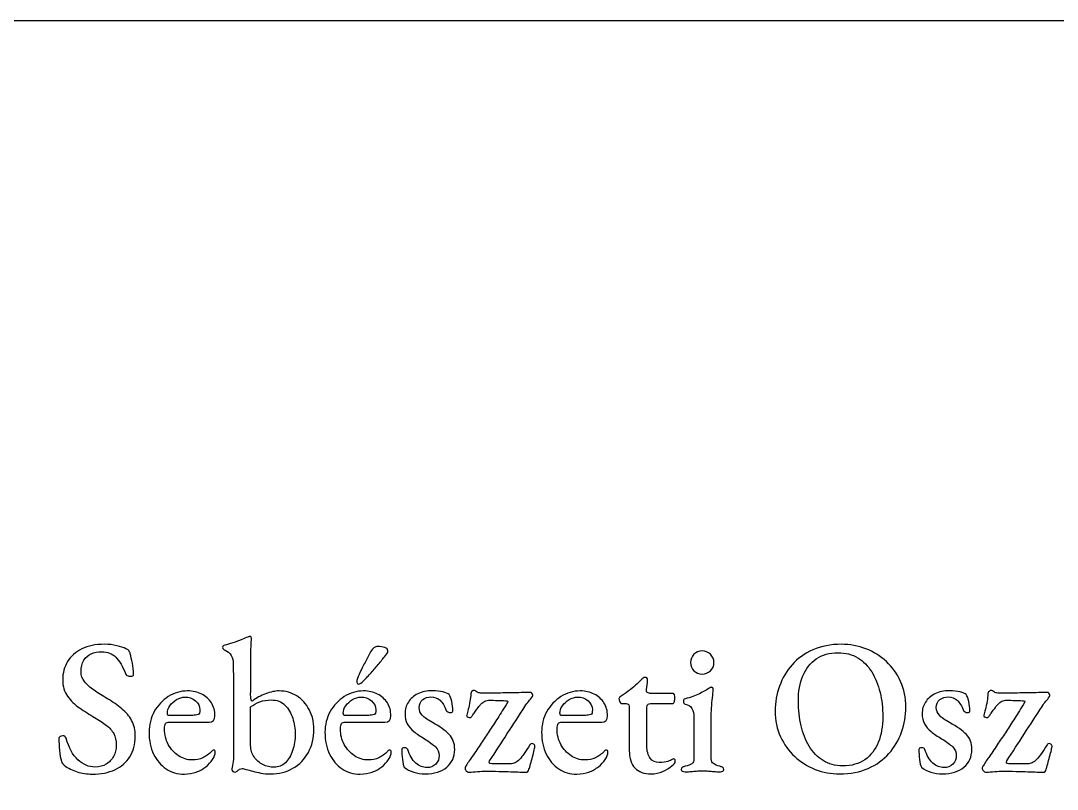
# Model space of a CAD drawing. Header units: millimetres. Extents: x 0 to 297, y 0 to 210.
# Drawn here: x 53.4 to 125.3, y 156.8 to 210 of the extents above; entities that cross this region are included whole.
import ezdxf

# ---------------------------------------------------------------- set-up
doc = ezdxf.new("R2010")
doc.units = ezdxf.units.MM
doc.layers.add('KONTUR', color=8, linetype='Continuous')
doc.layers.add('SZOVEG_0.3mm', color=5, linetype='Continuous')

msp = doc.modelspace()

# ---------------------------------------------------------------- linework, layer by layer
at = {"layer": 'KONTUR'}
msp.add_lwpolyline([(0, 0), (297, 0), (297, 210), (0, 210)], close=True, dxfattribs=at)
at = {"layer": 'SZOVEG_0.3mm'}
for points, knots in [([(58.388, 157.801), (58.017, 157.801), (57.669, 157.852), (57.342, 157.954), (57.015, 158.055), (56.715, 158.208), (56.441, 158.411), (56.406, 158.446), (56.368, 158.488), (56.329, 158.536), (56.289, 158.585), (56.26, 158.636), (56.243, 158.689), (56.181, 158.892), (56.139, 159.146), (56.117, 159.45), (56.095, 159.755), (56.079, 160.027), (56.07, 160.265), (56.07, 160.327), (56.097, 160.373), (56.15, 160.404), (56.203, 160.435), (56.265, 160.45), (56.335, 160.45), (56.397, 160.45), (56.448, 160.439), (56.488, 160.417), (56.527, 160.395), (56.556, 160.353), (56.574, 160.292), (56.759, 159.62), (57.033, 159.119), (57.395, 158.788), (57.757, 158.457), (58.15, 158.291), (58.574, 158.291), (58.874, 158.291), (59.132, 158.358), (59.349, 158.49), (59.565, 158.623), (59.735, 158.801), (59.859, 159.027), (59.982, 159.252), (60.044, 159.506), (60.044, 159.788), (60.044, 160.124), (59.987, 160.398), (59.872, 160.609), (59.757, 160.821), (59.589, 161.011), (59.369, 161.179), (59.148, 161.347), (58.874, 161.528), (58.547, 161.722), (58.194, 161.934), (57.847, 162.155), (57.508, 162.384), (57.168, 162.614), (56.887, 162.883), (56.666, 163.192), (56.446, 163.501), (56.335, 163.881), (56.335, 164.332), (56.335, 164.808), (56.448, 165.23), (56.673, 165.597), (56.898, 165.963), (57.227, 166.254), (57.66, 166.471), (58.093, 166.687), (58.614, 166.795), (59.223, 166.795), (59.541, 166.795), (59.83, 166.762), (60.09, 166.696), (60.351, 166.63), (60.561, 166.561), (60.72, 166.491), (60.799, 166.464), (60.863, 166.42), (60.912, 166.358), (60.96, 166.296), (60.998, 166.221), (61.024, 166.133), (61.068, 165.948), (61.117, 165.731), (61.17, 165.484), (61.223, 165.237), (61.249, 164.985), (61.249, 164.729), (61.249, 164.632), (61.179, 164.583), (61.038, 164.583), (60.958, 164.583), (60.883, 164.601), (60.812, 164.636), (60.742, 164.672), (60.698, 164.716), (60.68, 164.769), (60.503, 165.263), (60.285, 165.638), (60.024, 165.895), (59.764, 166.151), (59.435, 166.279), (59.037, 166.279), (58.772, 166.279), (58.532, 166.232), (58.316, 166.14), (58.099, 166.047), (57.927, 165.897), (57.799, 165.689), (57.671, 165.482), (57.607, 165.21), (57.607, 164.875), (57.607, 164.636), (57.689, 164.413), (57.852, 164.206), (58.015, 163.998), (58.236, 163.799), (58.514, 163.61), (58.792, 163.42), (59.104, 163.223), (59.448, 163.02), (59.81, 162.799), (60.137, 162.57), (60.428, 162.331), (60.72, 162.093), (60.949, 161.821), (61.117, 161.517), (61.285, 161.212), (61.369, 160.848), (61.369, 160.424), (61.369, 159.868), (61.245, 159.393), (60.998, 159), (60.751, 158.607), (60.404, 158.309), (59.958, 158.106), (59.512, 157.903), (58.989, 157.801), (58.388, 157.801)], [0, 0, 0, 0, 1, 1, 1, 2, 2, 2, 3, 3, 3, 4, 4, 4, 5, 5, 5, 6, 6, 6, 7, 7, 7, 8, 8, 8, 9, 9, 9, 10, 10, 10, 11, 11, 11, 12, 12, 12, 13, 13, 13, 14, 14, 14, 15, 15, 15, 16, 16, 16, 17, 17, 17, 18, 18, 18, 19, 19, 19, 20, 20, 20, 21, 21, 21, 22, 22, 22, 23, 23, 23, 24, 24, 24, 25, 25, 25, 26, 26, 26, 27, 27, 27, 28, 28, 28, 29, 29, 29, 30, 30, 30, 31, 31, 31, 32, 32, 32, 33, 33, 33, 34, 34, 34, 35, 35, 35, 36, 36, 36, 37, 37, 37, 38, 38, 38, 39, 39, 39, 40, 40, 40, 41, 41, 41, 42, 42, 42, 43, 43, 43, 44, 44, 44, 45, 45, 45, 46, 46, 46, 47, 47, 47, 47]), ([(70.72, 157.815), (70.499, 157.815), (70.288, 157.834), (70.084, 157.874), (69.881, 157.914), (69.691, 157.956), (69.515, 158), (69.347, 158.044), (69.197, 158.086), (69.065, 158.126), (68.932, 158.166), (68.839, 158.185), (68.786, 158.185), (68.716, 158.185), (68.652, 158.168), (68.594, 158.132), (68.537, 158.097), (68.482, 158.057), (68.429, 158.013), (68.367, 157.96), (68.318, 157.934), (68.283, 157.934), (68.23, 157.934), (68.181, 157.951), (68.137, 157.987), (68.093, 158.022), (68.071, 158.062), (68.071, 158.106), (68.071, 158.185), (68.091, 158.327), (68.131, 158.53), (68.17, 158.733), (68.19, 158.949), (68.19, 159.179), (68.181, 161.258), (68.173, 163.338), (68.164, 165.418), (68.164, 165.647), (68.115, 165.848), (68.018, 166.02), (67.921, 166.193), (67.78, 166.314), (67.594, 166.385), (67.55, 166.402), (67.51, 166.427), (67.475, 166.457), (67.44, 166.488), (67.422, 166.53), (67.422, 166.583), (67.422, 166.627), (67.437, 166.663), (67.468, 166.689), (67.499, 166.716), (67.537, 166.733), (67.581, 166.742), (67.722, 166.769), (67.903, 166.82), (68.124, 166.895), (68.345, 166.97), (68.557, 167.047), (68.76, 167.126), (68.901, 167.184), (69.042, 167.241), (69.184, 167.299), (69.246, 167.325), (69.29, 167.338), (69.316, 167.338), (69.352, 167.338), (69.378, 167.327), (69.396, 167.305), (69.413, 167.283), (69.422, 167.254), (69.422, 167.219), (69.422, 167.175), (69.416, 167.04), (69.402, 166.815), (69.389, 166.59), (69.382, 166.327), (69.382, 166.027), (69.378, 165.109), (69.374, 164.19), (69.369, 163.272), (69.369, 163.122), (69.38, 163.016), (69.402, 162.954), (69.424, 162.892), (69.453, 162.861), (69.488, 162.861), (69.762, 163.073), (70.069, 163.243), (70.409, 163.371), (70.749, 163.499), (71.06, 163.563), (71.343, 163.563), (71.793, 163.563), (72.199, 163.448), (72.561, 163.219), (72.923, 162.989), (73.213, 162.674), (73.429, 162.272), (73.645, 161.87), (73.754, 161.417), (73.754, 160.914), (73.754, 160.305), (73.626, 159.766), (73.369, 159.298), (73.113, 158.83), (72.758, 158.466), (72.303, 158.205), (71.848, 157.945), (71.321, 157.815), (70.72, 157.815)], [0, 0, 0, 0, 1, 1, 1, 2, 2, 2, 3, 3, 3, 4, 4, 4, 5, 5, 5, 6, 6, 6, 7, 7, 7, 8, 8, 8, 9, 9, 9, 10, 10, 10, 11, 11, 11, 12, 12, 12, 13, 13, 13, 14, 14, 14, 15, 15, 15, 16, 16, 16, 17, 17, 17, 18, 18, 18, 19, 19, 19, 20, 20, 20, 21, 21, 21, 22, 22, 22, 23, 23, 23, 24, 24, 24, 25, 25, 25, 26, 26, 26, 27, 27, 27, 28, 28, 28, 29, 29, 29, 30, 30, 30, 31, 31, 31, 32, 32, 32, 33, 33, 33, 34, 34, 34, 35, 35, 35, 36, 36, 36, 37, 37, 37, 37]), ([(110.206, 157.815), (109.615, 157.815), (109.052, 157.918), (108.517, 158.126), (107.983, 158.333), (107.508, 158.629), (107.093, 159.013), (106.678, 159.397), (106.349, 159.857), (106.107, 160.391), (105.864, 160.925), (105.742, 161.519), (105.742, 162.172), (105.742, 162.773), (105.842, 163.349), (106.04, 163.901), (106.239, 164.453), (106.53, 164.945), (106.915, 165.378), (107.299, 165.811), (107.778, 166.155), (108.352, 166.411), (108.926, 166.667), (109.584, 166.795), (110.325, 166.795), (110.926, 166.795), (111.493, 166.691), (112.028, 166.484), (112.562, 166.276), (113.036, 165.981), (113.451, 165.597), (113.866, 165.212), (114.195, 164.753), (114.438, 164.219), (114.681, 163.685), (114.803, 163.091), (114.803, 162.437), (114.803, 161.846), (114.703, 161.272), (114.504, 160.715), (114.306, 160.159), (114.014, 159.665), (113.63, 159.232), (113.246, 158.799), (112.767, 158.455), (112.193, 158.199), (111.619, 157.943), (110.957, 157.815), (110.206, 157.815)], [0, 0, 0, 0, 1, 1, 1, 2, 2, 2, 3, 3, 3, 4, 4, 4, 5, 5, 5, 6, 6, 6, 7, 7, 7, 8, 8, 8, 9, 9, 9, 10, 10, 10, 11, 11, 11, 12, 12, 12, 13, 13, 13, 14, 14, 14, 15, 15, 15, 16, 16, 16, 16]), ([(76.84, 164.04), (76.76, 164.04), (76.721, 164.084), (76.721, 164.173), (76.721, 164.199), (76.725, 164.234), (76.734, 164.279), (76.743, 164.323), (76.756, 164.371), (76.774, 164.424), (76.835, 164.592), (76.93, 164.804), (77.058, 165.06), (77.186, 165.316), (77.314, 165.568), (77.443, 165.815), (77.571, 166.062), (77.67, 166.248), (77.741, 166.371), (77.794, 166.46), (77.858, 166.526), (77.933, 166.57), (78.008, 166.614), (78.089, 166.636), (78.178, 166.636), (78.363, 166.636), (78.526, 166.614), (78.668, 166.57), (78.809, 166.526), (78.88, 166.451), (78.88, 166.345), (78.88, 166.292), (78.869, 166.246), (78.847, 166.206), (78.825, 166.166), (78.791, 166.115), (78.747, 166.053), (78.615, 165.886), (78.458, 165.691), (78.277, 165.471), (78.096, 165.25), (77.911, 165.034), (77.721, 164.822), (77.531, 164.61), (77.365, 164.433), (77.224, 164.292), (77.056, 164.124), (76.928, 164.04), (76.84, 164.04)], [0, 0, 0, 0, 1, 1, 1, 2, 2, 2, 3, 3, 3, 4, 4, 4, 5, 5, 5, 6, 6, 6, 7, 7, 7, 8, 8, 8, 9, 9, 9, 10, 10, 10, 11, 11, 11, 12, 12, 12, 13, 13, 13, 14, 14, 14, 15, 15, 15, 16, 16, 16, 16]), ([(100.669, 164.729), (100.448, 164.729), (100.261, 164.806), (100.106, 164.961), (99.952, 165.115), (99.874, 165.303), (99.874, 165.524), (99.874, 165.753), (99.952, 165.945), (100.106, 166.1), (100.261, 166.254), (100.448, 166.332), (100.669, 166.332), (100.899, 166.332), (101.093, 166.254), (101.252, 166.1), (101.411, 165.945), (101.49, 165.753), (101.49, 165.524), (101.49, 165.303), (101.411, 165.115), (101.252, 164.961), (101.093, 164.806), (100.899, 164.729), (100.669, 164.729)], [0, 0, 0, 0, 1, 1, 1, 2, 2, 2, 3, 3, 3, 4, 4, 4, 5, 5, 5, 6, 6, 6, 7, 7, 7, 8, 8, 8, 8]), ([(110.418, 158.371), (111.036, 158.371), (111.551, 158.514), (111.961, 158.801), (112.372, 159.088), (112.681, 159.488), (112.888, 160), (113.096, 160.512), (113.2, 161.104), (113.2, 161.775), (113.2, 162.367), (113.136, 162.927), (113.008, 163.457), (112.88, 163.987), (112.688, 164.462), (112.431, 164.881), (112.175, 165.301), (111.853, 165.627), (111.465, 165.861), (111.076, 166.095), (110.621, 166.212), (110.1, 166.212), (109.5, 166.212), (108.994, 166.071), (108.584, 165.789), (108.173, 165.506), (107.864, 165.113), (107.656, 164.61), (107.449, 164.106), (107.345, 163.519), (107.345, 162.848), (107.345, 162.248), (107.407, 161.682), (107.531, 161.153), (107.654, 160.623), (107.844, 160.148), (108.1, 159.729), (108.356, 159.309), (108.676, 158.978), (109.06, 158.735), (109.445, 158.492), (109.897, 158.371), (110.418, 158.371)], [0, 0, 0, 0, 1, 1, 1, 2, 2, 2, 3, 3, 3, 4, 4, 4, 5, 5, 5, 6, 6, 6, 7, 7, 7, 8, 8, 8, 9, 9, 9, 10, 10, 10, 11, 11, 11, 12, 12, 12, 13, 13, 13, 14, 14, 14, 14]), ([(97.133, 157.815), (96.647, 157.815), (96.274, 157.951), (96.013, 158.225), (95.753, 158.499), (95.622, 158.901), (95.622, 159.431), (95.622, 160.455), (95.622, 161.479), (95.622, 162.504), (95.622, 162.574), (95.594, 162.625), (95.536, 162.656), (95.479, 162.687), (95.366, 162.702), (95.199, 162.702), (95.163, 162.702), (95.128, 162.702), (95.093, 162.702), (95.04, 162.702), (94.996, 162.74), (94.96, 162.815), (94.925, 162.89), (94.907, 162.963), (94.907, 163.033), (94.907, 163.051), (94.918, 163.075), (94.94, 163.106), (94.962, 163.137), (94.982, 163.157), (95, 163.166), (95.185, 163.281), (95.369, 163.407), (95.55, 163.543), (95.731, 163.68), (95.898, 163.819), (96.053, 163.961), (96.208, 164.102), (96.338, 164.226), (96.444, 164.332), (96.497, 164.376), (96.541, 164.415), (96.576, 164.451), (96.612, 164.486), (96.656, 164.504), (96.709, 164.504), (96.762, 164.504), (96.808, 164.49), (96.848, 164.464), (96.887, 164.437), (96.903, 164.385), (96.894, 164.305), (96.868, 164.089), (96.841, 163.872), (96.815, 163.656), (96.806, 163.55), (96.83, 163.479), (96.887, 163.444), (96.945, 163.409), (97.027, 163.391), (97.133, 163.391), (97.645, 163.391), (98.157, 163.391), (98.669, 163.391), (98.696, 163.391), (98.722, 163.36), (98.749, 163.298), (98.775, 163.237), (98.788, 163.175), (98.788, 163.113), (98.788, 163.016), (98.775, 162.923), (98.749, 162.835), (98.722, 162.746), (98.691, 162.702), (98.656, 162.702), (98.228, 162.702), (97.799, 162.702), (97.371, 162.702), (97.15, 162.702), (97.007, 162.68), (96.94, 162.636), (96.874, 162.592), (96.841, 162.49), (96.841, 162.331), (96.841, 161.475), (96.841, 160.618), (96.841, 159.762), (96.841, 159.391), (96.916, 159.106), (97.066, 158.907), (97.216, 158.709), (97.428, 158.609), (97.702, 158.609), (97.958, 158.609), (98.152, 158.631), (98.285, 158.676), (98.417, 158.72), (98.537, 158.773), (98.643, 158.834), (98.669, 158.852), (98.691, 158.861), (98.709, 158.861), (98.753, 158.861), (98.782, 158.839), (98.795, 158.795), (98.808, 158.751), (98.815, 158.702), (98.815, 158.649), (98.815, 158.596), (98.735, 158.503), (98.576, 158.371), (98.417, 158.238), (98.21, 158.113), (97.954, 157.993), (97.698, 157.874), (97.424, 157.815), (97.133, 157.815)], [0, 0, 0, 0, 1, 1, 1, 2, 2, 2, 3, 3, 3, 4, 4, 4, 5, 5, 5, 6, 6, 6, 7, 7, 7, 8, 8, 8, 9, 9, 9, 10, 10, 10, 11, 11, 11, 12, 12, 12, 13, 13, 13, 14, 14, 14, 15, 15, 15, 16, 16, 16, 17, 17, 17, 18, 18, 18, 19, 19, 19, 20, 20, 20, 21, 21, 21, 22, 22, 22, 23, 23, 23, 24, 24, 24, 25, 25, 25, 26, 26, 26, 27, 27, 27, 28, 28, 28, 29, 29, 29, 30, 30, 30, 31, 31, 31, 32, 32, 32, 33, 33, 33, 34, 34, 34, 35, 35, 35, 36, 36, 36, 37, 37, 37, 38, 38, 38, 39, 39, 39, 39]), ([(64.773, 157.801), (64.296, 157.801), (63.874, 157.923), (63.508, 158.166), (63.141, 158.408), (62.852, 158.748), (62.64, 159.186), (62.428, 159.623), (62.322, 160.128), (62.322, 160.702), (62.322, 161.223), (62.444, 161.7), (62.687, 162.133), (62.929, 162.565), (63.254, 162.912), (63.66, 163.173), (64.066, 163.433), (64.512, 163.563), (64.998, 163.563), (65.36, 163.563), (65.685, 163.49), (65.972, 163.345), (66.259, 163.199), (66.484, 162.996), (66.647, 162.735), (66.811, 162.475), (66.892, 162.177), (66.892, 161.841), (66.892, 161.55), (66.755, 161.404), (66.482, 161.404), (65.568, 161.404), (64.654, 161.404), (63.74, 161.404), (63.616, 161.404), (63.528, 161.369), (63.475, 161.298), (63.422, 161.228), (63.395, 161.1), (63.395, 160.914), (63.395, 160.526), (63.484, 160.17), (63.66, 159.848), (63.837, 159.525), (64.071, 159.267), (64.362, 159.073), (64.654, 158.879), (64.976, 158.782), (65.329, 158.782), (65.594, 158.782), (65.835, 158.832), (66.051, 158.934), (66.267, 159.035), (66.468, 159.179), (66.654, 159.364), (66.68, 159.4), (66.705, 159.426), (66.727, 159.444), (66.749, 159.461), (66.773, 159.47), (66.799, 159.47), (66.879, 159.47), (66.919, 159.422), (66.919, 159.325), (66.919, 159.183), (66.857, 159.016), (66.733, 158.821), (66.61, 158.636), (66.453, 158.466), (66.263, 158.311), (66.073, 158.157), (65.852, 158.033), (65.601, 157.94), (65.349, 157.848), (65.073, 157.801), (64.773, 157.801)], [0, 0, 0, 0, 1, 1, 1, 2, 2, 2, 3, 3, 3, 4, 4, 4, 5, 5, 5, 6, 6, 6, 7, 7, 7, 8, 8, 8, 9, 9, 9, 10, 10, 10, 11, 11, 11, 12, 12, 12, 13, 13, 13, 14, 14, 14, 15, 15, 15, 16, 16, 16, 17, 17, 17, 18, 18, 18, 19, 19, 19, 20, 20, 20, 21, 21, 21, 22, 22, 22, 23, 23, 23, 24, 24, 24, 25, 25, 25, 25]), ([(76.972, 157.801), (76.495, 157.801), (76.074, 157.923), (75.707, 158.166), (75.341, 158.408), (75.052, 158.748), (74.84, 159.186), (74.628, 159.623), (74.522, 160.128), (74.522, 160.702), (74.522, 161.223), (74.643, 161.7), (74.886, 162.133), (75.129, 162.565), (75.453, 162.912), (75.86, 163.173), (76.266, 163.433), (76.712, 163.563), (77.197, 163.563), (77.56, 163.563), (77.884, 163.49), (78.171, 163.345), (78.458, 163.199), (78.683, 162.996), (78.847, 162.735), (79.01, 162.475), (79.092, 162.177), (79.092, 161.841), (79.092, 161.55), (78.955, 161.404), (78.681, 161.404), (77.767, 161.404), (76.853, 161.404), (75.939, 161.404), (75.816, 161.404), (75.727, 161.369), (75.674, 161.298), (75.621, 161.228), (75.595, 161.1), (75.595, 160.914), (75.595, 160.526), (75.683, 160.17), (75.86, 159.848), (76.036, 159.525), (76.27, 159.267), (76.562, 159.073), (76.853, 158.879), (77.175, 158.782), (77.529, 158.782), (77.794, 158.782), (78.034, 158.832), (78.251, 158.934), (78.467, 159.035), (78.668, 159.179), (78.853, 159.364), (78.88, 159.4), (78.904, 159.426), (78.926, 159.444), (78.948, 159.461), (78.972, 159.47), (78.999, 159.47), (79.078, 159.47), (79.118, 159.422), (79.118, 159.325), (79.118, 159.183), (79.056, 159.016), (78.933, 158.821), (78.809, 158.636), (78.652, 158.466), (78.462, 158.311), (78.273, 158.157), (78.052, 158.033), (77.8, 157.94), (77.549, 157.848), (77.273, 157.801), (76.972, 157.801)], [0, 0, 0, 0, 1, 1, 1, 2, 2, 2, 3, 3, 3, 4, 4, 4, 5, 5, 5, 6, 6, 6, 7, 7, 7, 8, 8, 8, 9, 9, 9, 10, 10, 10, 11, 11, 11, 12, 12, 12, 13, 13, 13, 14, 14, 14, 15, 15, 15, 16, 16, 16, 17, 17, 17, 18, 18, 18, 19, 19, 19, 20, 20, 20, 21, 21, 21, 22, 22, 22, 23, 23, 23, 24, 24, 24, 25, 25, 25, 25]), ([(81.476, 157.815), (81.193, 157.815), (80.926, 157.854), (80.675, 157.934), (80.423, 158.013), (80.204, 158.128), (80.019, 158.278), (79.957, 158.393), (79.913, 158.574), (79.886, 158.821), (79.86, 159.069), (79.847, 159.294), (79.847, 159.497), (79.847, 159.585), (79.913, 159.629), (80.045, 159.629), (80.098, 159.629), (80.145, 159.618), (80.184, 159.596), (80.224, 159.574), (80.248, 159.545), (80.257, 159.51), (80.39, 159.095), (80.575, 158.782), (80.814, 158.57), (81.052, 158.358), (81.313, 158.252), (81.595, 158.252), (81.842, 158.252), (82.045, 158.333), (82.204, 158.497), (82.363, 158.66), (82.443, 158.857), (82.443, 159.086), (82.443, 159.325), (82.359, 159.525), (82.191, 159.689), (82.023, 159.852), (81.767, 160.04), (81.423, 160.252), (81.14, 160.42), (80.898, 160.585), (80.694, 160.749), (80.491, 160.912), (80.337, 161.093), (80.231, 161.292), (80.125, 161.49), (80.072, 161.718), (80.072, 161.974), (80.072, 162.283), (80.149, 162.557), (80.304, 162.795), (80.458, 163.033), (80.677, 163.223), (80.959, 163.365), (81.242, 163.506), (81.582, 163.577), (81.979, 163.577), (82.262, 163.577), (82.502, 163.548), (82.701, 163.49), (82.9, 163.433), (83.043, 163.373), (83.132, 163.312), (83.202, 163.214), (83.262, 163.056), (83.31, 162.835), (83.359, 162.614), (83.383, 162.393), (83.383, 162.172), (83.383, 162.102), (83.326, 162.066), (83.211, 162.066), (83.158, 162.066), (83.103, 162.08), (83.046, 162.106), (82.988, 162.133), (82.951, 162.168), (82.933, 162.212), (82.818, 162.521), (82.675, 162.755), (82.502, 162.914), (82.33, 163.073), (82.121, 163.153), (81.873, 163.153), (81.661, 163.153), (81.471, 163.089), (81.304, 162.961), (81.136, 162.833), (81.052, 162.649), (81.052, 162.411), (81.052, 162.208), (81.125, 162.029), (81.271, 161.874), (81.416, 161.72), (81.648, 161.554), (81.966, 161.378), (82.496, 161.086), (82.887, 160.81), (83.138, 160.55), (83.39, 160.289), (83.516, 159.943), (83.516, 159.51), (83.516, 158.998), (83.333, 158.587), (82.966, 158.278), (82.6, 157.969), (82.103, 157.815), (81.476, 157.815)], [0, 0, 0, 0, 1, 1, 1, 2, 2, 2, 3, 3, 3, 4, 4, 4, 5, 5, 5, 6, 6, 6, 7, 7, 7, 8, 8, 8, 9, 9, 9, 10, 10, 10, 11, 11, 11, 12, 12, 12, 13, 13, 13, 14, 14, 14, 15, 15, 15, 16, 16, 16, 17, 17, 17, 18, 18, 18, 19, 19, 19, 20, 20, 20, 21, 21, 21, 22, 22, 22, 23, 23, 23, 24, 24, 24, 25, 25, 25, 26, 26, 26, 27, 27, 27, 28, 28, 28, 29, 29, 29, 30, 30, 30, 31, 31, 31, 32, 32, 32, 33, 33, 33, 34, 34, 34, 35, 35, 35, 36, 36, 36, 36]), ([(84.456, 157.934), (84.421, 157.934), (84.375, 157.967), (84.317, 158.033), (84.26, 158.099), (84.231, 158.159), (84.231, 158.212), (84.231, 158.247), (84.26, 158.311), (84.317, 158.404), (84.375, 158.497), (84.443, 158.603), (84.522, 158.722), (84.602, 158.841), (84.673, 158.94), (84.734, 159.02), (84.955, 159.347), (85.16, 159.651), (85.35, 159.934), (85.54, 160.216), (85.728, 160.497), (85.913, 160.775), (86.099, 161.053), (86.293, 161.353), (86.496, 161.676), (86.699, 161.998), (86.924, 162.358), (87.172, 162.755), (87.189, 162.782), (87.198, 162.81), (87.198, 162.841), (87.198, 162.872), (87.145, 162.888), (87.039, 162.888), (86.673, 162.901), (86.306, 162.914), (85.94, 162.927), (85.816, 162.927), (85.704, 162.901), (85.602, 162.848), (85.5, 162.795), (85.419, 162.738), (85.357, 162.676), (85.304, 162.623), (85.249, 162.557), (85.191, 162.477), (85.134, 162.398), (85.072, 162.314), (85.006, 162.225), (84.94, 162.137), (84.878, 162.051), (84.82, 161.967), (84.763, 161.883), (84.717, 161.815), (84.681, 161.762), (84.628, 161.709), (84.553, 161.7), (84.456, 161.735), (84.394, 161.762), (84.359, 161.793), (84.35, 161.828), (84.341, 161.846), (84.341, 161.868), (84.35, 161.894), (84.377, 161.983), (84.412, 162.115), (84.456, 162.292), (84.5, 162.468), (84.54, 162.654), (84.575, 162.848), (84.611, 163.042), (84.628, 163.206), (84.628, 163.338), (84.628, 163.418), (84.657, 163.482), (84.715, 163.53), (84.772, 163.579), (84.818, 163.603), (84.854, 163.603), (84.907, 163.603), (84.982, 163.563), (85.079, 163.484), (85.123, 163.448), (85.202, 163.426), (85.317, 163.418), (85.432, 163.409), (85.551, 163.404), (85.675, 163.404), (85.772, 163.404), (85.867, 163.407), (85.96, 163.411), (86.052, 163.415), (86.13, 163.418), (86.191, 163.418), (86.633, 163.418), (87.068, 163.422), (87.496, 163.431), (87.924, 163.44), (88.346, 163.448), (88.761, 163.457), (88.805, 163.457), (88.841, 163.44), (88.867, 163.404), (88.894, 163.369), (88.913, 163.329), (88.927, 163.285), (88.94, 163.241), (88.933, 163.206), (88.907, 163.179), (88.819, 163.056), (88.732, 162.945), (88.649, 162.848), (88.565, 162.751), (88.479, 162.632), (88.39, 162.49), (87.573, 161.232), (86.757, 159.974), (85.94, 158.715), (85.904, 158.653), (85.9, 158.605), (85.927, 158.57), (85.953, 158.534), (86.006, 158.517), (86.085, 158.517), (86.518, 158.517), (86.951, 158.517), (87.384, 158.517), (87.49, 158.517), (87.595, 158.541), (87.701, 158.589), (87.807, 158.638), (87.909, 158.715), (88.006, 158.821), (88.121, 158.936), (88.234, 159.075), (88.344, 159.238), (88.454, 159.402), (88.585, 159.598), (88.735, 159.828), (88.779, 159.907), (88.847, 159.932), (88.94, 159.901), (89.033, 159.87), (89.079, 159.815), (89.079, 159.735), (89.079, 159.7), (89.064, 159.614), (89.033, 159.477), (89.002, 159.34), (88.962, 159.183), (88.913, 159.007), (88.865, 158.83), (88.821, 158.662), (88.781, 158.503), (88.741, 158.344), (88.704, 158.221), (88.668, 158.132), (88.642, 158), (88.567, 157.934), (88.443, 157.934), (88.24, 157.934), (87.896, 157.945), (87.41, 157.967), (86.924, 157.989), (86.306, 158), (85.556, 158), (85.361, 158), (85.158, 157.989), (84.946, 157.967), (84.734, 157.945), (84.571, 157.934), (84.456, 157.934)], [0, 0, 0, 0, 1, 1, 1, 2, 2, 2, 3, 3, 3, 4, 4, 4, 5, 5, 5, 6, 6, 6, 7, 7, 7, 8, 8, 8, 9, 9, 9, 10, 10, 10, 11, 11, 11, 12, 12, 12, 13, 13, 13, 14, 14, 14, 15, 15, 15, 16, 16, 16, 17, 17, 17, 18, 18, 18, 19, 19, 19, 20, 20, 20, 21, 21, 21, 22, 22, 22, 23, 23, 23, 24, 24, 24, 25, 25, 25, 26, 26, 26, 27, 27, 27, 28, 28, 28, 29, 29, 29, 30, 30, 30, 31, 31, 31, 32, 32, 32, 33, 33, 33, 34, 34, 34, 35, 35, 35, 36, 36, 36, 37, 37, 37, 38, 38, 38, 39, 39, 39, 40, 40, 40, 41, 41, 41, 42, 42, 42, 43, 43, 43, 44, 44, 44, 45, 45, 45, 46, 46, 46, 47, 47, 47, 48, 48, 48, 49, 49, 49, 50, 50, 50, 51, 51, 51, 52, 52, 52, 53, 53, 53, 54, 54, 54, 55, 55, 55, 56, 56, 56, 57, 57, 57, 57]), ([(91.993, 157.801), (91.516, 157.801), (91.095, 157.923), (90.728, 158.166), (90.362, 158.408), (90.072, 158.748), (89.861, 159.186), (89.649, 159.623), (89.543, 160.128), (89.543, 160.702), (89.543, 161.223), (89.664, 161.7), (89.907, 162.133), (90.15, 162.565), (90.474, 162.912), (90.88, 163.173), (91.287, 163.433), (91.733, 163.563), (92.218, 163.563), (92.58, 163.563), (92.905, 163.49), (93.192, 163.345), (93.479, 163.199), (93.704, 162.996), (93.867, 162.735), (94.031, 162.475), (94.112, 162.177), (94.112, 161.841), (94.112, 161.55), (93.976, 161.404), (93.702, 161.404), (92.788, 161.404), (91.874, 161.404), (90.96, 161.404), (90.836, 161.404), (90.748, 161.369), (90.695, 161.298), (90.642, 161.228), (90.616, 161.1), (90.616, 160.914), (90.616, 160.526), (90.704, 160.17), (90.88, 159.848), (91.057, 159.525), (91.291, 159.267), (91.583, 159.073), (91.874, 158.879), (92.196, 158.782), (92.549, 158.782), (92.814, 158.782), (93.055, 158.832), (93.271, 158.934), (93.488, 159.035), (93.689, 159.179), (93.874, 159.364), (93.901, 159.4), (93.925, 159.426), (93.947, 159.444), (93.969, 159.461), (93.993, 159.47), (94.02, 159.47), (94.099, 159.47), (94.139, 159.422), (94.139, 159.325), (94.139, 159.183), (94.077, 159.016), (93.954, 158.821), (93.83, 158.636), (93.673, 158.466), (93.483, 158.311), (93.293, 158.157), (93.073, 158.033), (92.821, 157.94), (92.569, 157.848), (92.293, 157.801), (91.993, 157.801)], [0, 0, 0, 0, 1, 1, 1, 2, 2, 2, 3, 3, 3, 4, 4, 4, 5, 5, 5, 6, 6, 6, 7, 7, 7, 8, 8, 8, 9, 9, 9, 10, 10, 10, 11, 11, 11, 12, 12, 12, 13, 13, 13, 14, 14, 14, 15, 15, 15, 16, 16, 16, 17, 17, 17, 18, 18, 18, 19, 19, 19, 20, 20, 20, 21, 21, 21, 22, 22, 22, 23, 23, 23, 24, 24, 24, 25, 25, 25, 25]), ([(99.477, 157.96), (99.406, 157.96), (99.347, 157.974), (99.298, 158), (99.25, 158.026), (99.225, 158.066), (99.225, 158.119), (99.225, 158.19), (99.254, 158.241), (99.311, 158.272), (99.369, 158.302), (99.433, 158.327), (99.504, 158.344), (99.707, 158.397), (99.857, 158.455), (99.954, 158.517), (100.051, 158.578), (100.1, 158.689), (100.1, 158.848), (100.1, 159.801), (100.1, 160.755), (100.1, 161.709), (100.1, 161.974), (100.055, 162.188), (99.967, 162.351), (99.879, 162.515), (99.724, 162.614), (99.504, 162.649), (99.459, 162.658), (99.426, 162.678), (99.404, 162.709), (99.382, 162.74), (99.371, 162.786), (99.371, 162.848), (99.371, 162.954), (99.411, 163.011), (99.49, 163.02), (99.879, 163.108), (100.212, 163.225), (100.49, 163.371), (100.769, 163.517), (100.978, 163.634), (101.12, 163.722), (101.217, 163.784), (101.287, 163.815), (101.331, 163.815), (101.402, 163.815), (101.437, 163.78), (101.437, 163.709), (101.437, 163.612), (101.426, 163.457), (101.404, 163.245), (101.382, 163.033), (101.36, 162.804), (101.338, 162.557), (101.316, 162.309), (101.305, 162.08), (101.305, 161.868), (101.305, 160.861), (101.305, 159.854), (101.305, 158.848), (101.305, 158.706), (101.354, 158.6), (101.451, 158.53), (101.548, 158.459), (101.698, 158.397), (101.901, 158.344), (101.972, 158.327), (102.036, 158.302), (102.093, 158.272), (102.15, 158.241), (102.179, 158.19), (102.179, 158.119), (102.179, 158.013), (102.1, 157.96), (101.941, 157.96), (101.773, 157.96), (101.623, 157.967), (101.49, 157.98), (101.358, 157.993), (101.232, 158.004), (101.113, 158.013), (100.994, 158.022), (100.855, 158.026), (100.696, 158.026), (100.546, 158.026), (100.409, 158.022), (100.285, 158.013), (100.161, 158.004), (100.04, 157.993), (99.921, 157.98), (99.802, 157.967), (99.654, 157.96), (99.477, 157.96)], [0, 0, 0, 0, 1, 1, 1, 2, 2, 2, 3, 3, 3, 4, 4, 4, 5, 5, 5, 6, 6, 6, 7, 7, 7, 8, 8, 8, 9, 9, 9, 10, 10, 10, 11, 11, 11, 12, 12, 12, 13, 13, 13, 14, 14, 14, 15, 15, 15, 16, 16, 16, 17, 17, 17, 18, 18, 18, 19, 19, 19, 20, 20, 20, 21, 21, 21, 22, 22, 22, 23, 23, 23, 24, 24, 24, 25, 25, 25, 26, 26, 26, 27, 27, 27, 28, 28, 28, 29, 29, 29, 30, 30, 30, 31, 31, 31, 31]), ([(117.332, 157.815), (117.05, 157.815), (116.783, 157.854), (116.531, 157.934), (116.279, 158.013), (116.061, 158.128), (115.875, 158.278), (115.814, 158.393), (115.769, 158.574), (115.743, 158.821), (115.716, 159.069), (115.703, 159.294), (115.703, 159.497), (115.703, 159.585), (115.769, 159.629), (115.902, 159.629), (115.955, 159.629), (116.001, 159.618), (116.041, 159.596), (116.081, 159.574), (116.105, 159.545), (116.114, 159.51), (116.246, 159.095), (116.432, 158.782), (116.67, 158.57), (116.909, 158.358), (117.169, 158.252), (117.452, 158.252), (117.699, 158.252), (117.902, 158.333), (118.061, 158.497), (118.22, 158.66), (118.299, 158.857), (118.299, 159.086), (118.299, 159.325), (118.216, 159.525), (118.048, 159.689), (117.88, 159.852), (117.624, 160.04), (117.279, 160.252), (116.997, 160.42), (116.754, 160.585), (116.551, 160.749), (116.348, 160.912), (116.193, 161.093), (116.087, 161.292), (115.981, 161.49), (115.928, 161.718), (115.928, 161.974), (115.928, 162.283), (116.006, 162.557), (116.16, 162.795), (116.315, 163.033), (116.533, 163.223), (116.816, 163.365), (117.098, 163.506), (117.438, 163.577), (117.836, 163.577), (118.118, 163.577), (118.359, 163.548), (118.558, 163.49), (118.756, 163.433), (118.9, 163.373), (118.988, 163.312), (119.059, 163.214), (119.118, 163.056), (119.167, 162.835), (119.216, 162.614), (119.24, 162.393), (119.24, 162.172), (119.24, 162.102), (119.182, 162.066), (119.068, 162.066), (119.015, 162.066), (118.96, 162.08), (118.902, 162.106), (118.845, 162.133), (118.807, 162.168), (118.79, 162.212), (118.675, 162.521), (118.531, 162.755), (118.359, 162.914), (118.187, 163.073), (117.977, 163.153), (117.73, 163.153), (117.518, 163.153), (117.328, 163.089), (117.16, 162.961), (116.992, 162.833), (116.909, 162.649), (116.909, 162.411), (116.909, 162.208), (116.981, 162.029), (117.127, 161.874), (117.273, 161.72), (117.505, 161.554), (117.823, 161.378), (118.352, 161.086), (118.743, 160.81), (118.995, 160.55), (119.246, 160.289), (119.372, 159.943), (119.372, 159.51), (119.372, 158.998), (119.189, 158.587), (118.823, 158.278), (118.456, 157.969), (117.959, 157.815), (117.332, 157.815)], [0, 0, 0, 0, 1, 1, 1, 2, 2, 2, 3, 3, 3, 4, 4, 4, 5, 5, 5, 6, 6, 6, 7, 7, 7, 8, 8, 8, 9, 9, 9, 10, 10, 10, 11, 11, 11, 12, 12, 12, 13, 13, 13, 14, 14, 14, 15, 15, 15, 16, 16, 16, 17, 17, 17, 18, 18, 18, 19, 19, 19, 20, 20, 20, 21, 21, 21, 22, 22, 22, 23, 23, 23, 24, 24, 24, 25, 25, 25, 26, 26, 26, 27, 27, 27, 28, 28, 28, 29, 29, 29, 30, 30, 30, 31, 31, 31, 32, 32, 32, 33, 33, 33, 34, 34, 34, 35, 35, 35, 36, 36, 36, 36]), ([(120.313, 157.934), (120.277, 157.934), (120.231, 157.967), (120.174, 158.033), (120.116, 158.099), (120.088, 158.159), (120.088, 158.212), (120.088, 158.247), (120.116, 158.311), (120.174, 158.404), (120.231, 158.497), (120.3, 158.603), (120.379, 158.722), (120.458, 158.841), (120.529, 158.94), (120.591, 159.02), (120.812, 159.347), (121.017, 159.651), (121.207, 159.934), (121.397, 160.216), (121.584, 160.497), (121.77, 160.775), (121.955, 161.053), (122.15, 161.353), (122.353, 161.676), (122.556, 161.998), (122.781, 162.358), (123.028, 162.755), (123.046, 162.782), (123.055, 162.81), (123.055, 162.841), (123.055, 162.872), (123.002, 162.888), (122.896, 162.888), (122.529, 162.901), (122.163, 162.914), (121.796, 162.927), (121.673, 162.927), (121.56, 162.901), (121.459, 162.848), (121.357, 162.795), (121.275, 162.738), (121.214, 162.676), (121.161, 162.623), (121.105, 162.557), (121.048, 162.477), (120.991, 162.398), (120.929, 162.314), (120.862, 162.225), (120.796, 162.137), (120.734, 162.051), (120.677, 161.967), (120.62, 161.883), (120.573, 161.815), (120.538, 161.762), (120.485, 161.709), (120.41, 161.7), (120.313, 161.735), (120.251, 161.762), (120.216, 161.793), (120.207, 161.828), (120.198, 161.846), (120.198, 161.868), (120.207, 161.894), (120.233, 161.983), (120.269, 162.115), (120.313, 162.292), (120.357, 162.468), (120.397, 162.654), (120.432, 162.848), (120.467, 163.042), (120.485, 163.206), (120.485, 163.338), (120.485, 163.418), (120.514, 163.482), (120.571, 163.53), (120.628, 163.579), (120.675, 163.603), (120.71, 163.603), (120.763, 163.603), (120.838, 163.563), (120.935, 163.484), (120.98, 163.448), (121.059, 163.426), (121.174, 163.418), (121.289, 163.409), (121.408, 163.404), (121.531, 163.404), (121.629, 163.404), (121.723, 163.407), (121.816, 163.411), (121.909, 163.415), (121.986, 163.418), (122.048, 163.418), (122.49, 163.418), (122.924, 163.422), (123.353, 163.431), (123.781, 163.44), (124.203, 163.448), (124.618, 163.457), (124.662, 163.457), (124.697, 163.44), (124.724, 163.404), (124.75, 163.369), (124.77, 163.329), (124.783, 163.285), (124.797, 163.241), (124.79, 163.206), (124.763, 163.179), (124.675, 163.056), (124.589, 162.945), (124.505, 162.848), (124.421, 162.751), (124.335, 162.632), (124.247, 162.49), (123.43, 161.232), (122.613, 159.974), (121.796, 158.715), (121.761, 158.653), (121.757, 158.605), (121.783, 158.57), (121.81, 158.534), (121.863, 158.517), (121.942, 158.517), (122.375, 158.517), (122.807, 158.517), (123.24, 158.517), (123.346, 158.517), (123.452, 158.541), (123.558, 158.589), (123.664, 158.638), (123.766, 158.715), (123.863, 158.821), (123.977, 158.936), (124.09, 159.075), (124.2, 159.238), (124.311, 159.402), (124.441, 159.598), (124.591, 159.828), (124.635, 159.907), (124.704, 159.932), (124.797, 159.901), (124.889, 159.87), (124.936, 159.815), (124.936, 159.735), (124.936, 159.7), (124.92, 159.614), (124.889, 159.477), (124.858, 159.34), (124.819, 159.183), (124.77, 159.007), (124.721, 158.83), (124.677, 158.662), (124.638, 158.503), (124.598, 158.344), (124.56, 158.221), (124.525, 158.132), (124.498, 158), (124.423, 157.934), (124.3, 157.934), (124.097, 157.934), (123.752, 157.945), (123.267, 157.967), (122.781, 157.989), (122.163, 158), (121.412, 158), (121.218, 158), (121.015, 157.989), (120.803, 157.967), (120.591, 157.945), (120.428, 157.934), (120.313, 157.934)], [0, 0, 0, 0, 1, 1, 1, 2, 2, 2, 3, 3, 3, 4, 4, 4, 5, 5, 5, 6, 6, 6, 7, 7, 7, 8, 8, 8, 9, 9, 9, 10, 10, 10, 11, 11, 11, 12, 12, 12, 13, 13, 13, 14, 14, 14, 15, 15, 15, 16, 16, 16, 17, 17, 17, 18, 18, 18, 19, 19, 19, 20, 20, 20, 21, 21, 21, 22, 22, 22, 23, 23, 23, 24, 24, 24, 25, 25, 25, 26, 26, 26, 27, 27, 27, 28, 28, 28, 29, 29, 29, 30, 30, 30, 31, 31, 31, 32, 32, 32, 33, 33, 33, 34, 34, 34, 35, 35, 35, 36, 36, 36, 37, 37, 37, 38, 38, 38, 39, 39, 39, 40, 40, 40, 41, 41, 41, 42, 42, 42, 43, 43, 43, 44, 44, 44, 45, 45, 45, 46, 46, 46, 47, 47, 47, 48, 48, 48, 49, 49, 49, 50, 50, 50, 51, 51, 51, 52, 52, 52, 53, 53, 53, 54, 54, 54, 55, 55, 55, 56, 56, 56, 57, 57, 57, 57]), ([(63.753, 161.855), (64.106, 161.855), (64.459, 161.855), (64.813, 161.855), (65.042, 161.855), (65.223, 161.859), (65.356, 161.868), (65.488, 161.877), (65.612, 161.894), (65.727, 161.921), (65.771, 161.938), (65.802, 161.976), (65.819, 162.033), (65.837, 162.091), (65.846, 162.164), (65.846, 162.252), (65.846, 162.499), (65.744, 162.709), (65.541, 162.881), (65.338, 163.053), (65.095, 163.139), (64.813, 163.139), (64.618, 163.139), (64.426, 163.082), (64.236, 162.967), (64.047, 162.852), (63.89, 162.709), (63.766, 162.537), (63.643, 162.365), (63.585, 162.19), (63.594, 162.013), (63.594, 161.908), (63.647, 161.855), (63.753, 161.855)], [0, 0, 0, 0, 1, 1, 1, 2, 2, 2, 3, 3, 3, 4, 4, 4, 5, 5, 5, 6, 6, 6, 7, 7, 7, 8, 8, 8, 9, 9, 9, 10, 10, 10, 11, 11, 11, 11]), ([(70.998, 158.278), (71.299, 158.278), (71.557, 158.382), (71.773, 158.589), (71.99, 158.797), (72.157, 159.077), (72.277, 159.431), (72.396, 159.784), (72.455, 160.172), (72.455, 160.596), (72.455, 160.949), (72.398, 161.307), (72.283, 161.669), (72.168, 162.031), (71.987, 162.334), (71.74, 162.576), (71.493, 162.819), (71.179, 162.941), (70.8, 162.941), (70.517, 162.941), (70.252, 162.897), (70.005, 162.808), (69.758, 162.72), (69.546, 162.601), (69.369, 162.451), (69.369, 161.563), (69.369, 160.676), (69.369, 159.788), (69.369, 159.488), (69.446, 159.223), (69.601, 158.993), (69.756, 158.764), (69.959, 158.587), (70.21, 158.464), (70.462, 158.34), (70.725, 158.278), (70.998, 158.278)], [0, 0, 0, 0, 1, 1, 1, 2, 2, 2, 3, 3, 3, 4, 4, 4, 5, 5, 5, 6, 6, 6, 7, 7, 7, 8, 8, 8, 9, 9, 9, 10, 10, 10, 11, 11, 11, 12, 12, 12, 12]), ([(75.952, 161.855), (76.306, 161.855), (76.659, 161.855), (77.012, 161.855), (77.242, 161.855), (77.423, 161.859), (77.555, 161.868), (77.688, 161.877), (77.811, 161.894), (77.926, 161.921), (77.97, 161.938), (78.001, 161.976), (78.019, 162.033), (78.036, 162.091), (78.045, 162.164), (78.045, 162.252), (78.045, 162.499), (77.944, 162.709), (77.741, 162.881), (77.537, 163.053), (77.295, 163.139), (77.012, 163.139), (76.818, 163.139), (76.626, 163.082), (76.436, 162.967), (76.246, 162.852), (76.089, 162.709), (75.966, 162.537), (75.842, 162.365), (75.785, 162.19), (75.793, 162.013), (75.793, 161.908), (75.846, 161.855), (75.952, 161.855)], [0, 0, 0, 0, 1, 1, 1, 2, 2, 2, 3, 3, 3, 4, 4, 4, 5, 5, 5, 6, 6, 6, 7, 7, 7, 8, 8, 8, 9, 9, 9, 10, 10, 10, 11, 11, 11, 11]), ([(90.973, 161.855), (91.326, 161.855), (91.68, 161.855), (92.033, 161.855), (92.262, 161.855), (92.443, 161.859), (92.576, 161.868), (92.708, 161.877), (92.832, 161.894), (92.947, 161.921), (92.991, 161.938), (93.022, 161.976), (93.04, 162.033), (93.057, 162.091), (93.066, 162.164), (93.066, 162.252), (93.066, 162.499), (92.964, 162.709), (92.761, 162.881), (92.558, 163.053), (92.315, 163.139), (92.033, 163.139), (91.839, 163.139), (91.647, 163.082), (91.457, 162.967), (91.267, 162.852), (91.11, 162.709), (90.986, 162.537), (90.863, 162.365), (90.805, 162.19), (90.814, 162.013), (90.814, 161.908), (90.867, 161.855), (90.973, 161.855)], [0, 0, 0, 0, 1, 1, 1, 2, 2, 2, 3, 3, 3, 4, 4, 4, 5, 5, 5, 6, 6, 6, 7, 7, 7, 8, 8, 8, 9, 9, 9, 10, 10, 10, 11, 11, 11, 11])]:
    msp.add_open_spline(points, degree=3, knots=knots, dxfattribs=at)

doc.saveas('drawing.dxf')
